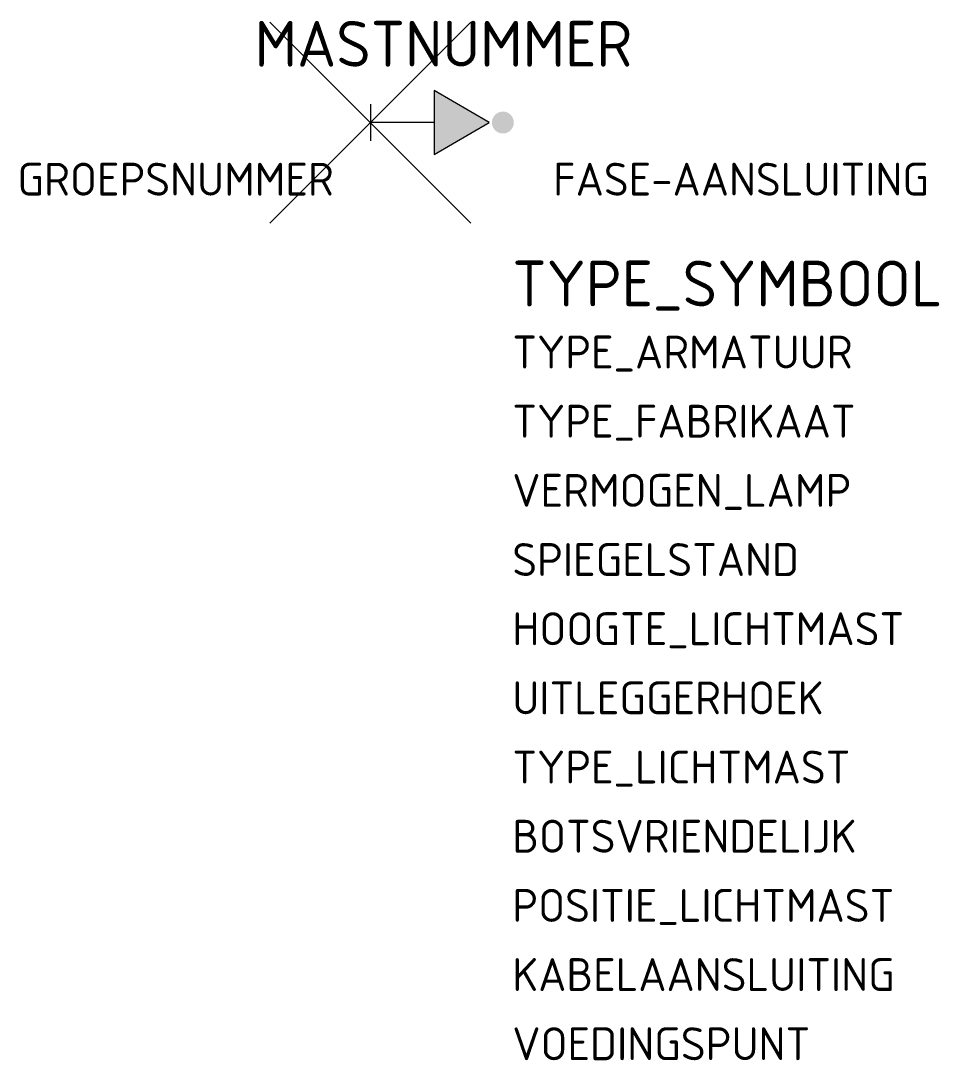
# Model space of a CAD drawing. Extents: x -19.1 to 31.1, y -51.3 to 5.6.
import ezdxf
from ezdxf.enums import TextEntityAlignment as Align

# ---------------------------------------------------------------- set-up
doc = ezdxf.new("R2010")
doc.units = 0
doc.styles.add('NLCS-ISO', font='NLCS-ISO.ttf')

msp = doc.modelspace()

# ---------------------------------------------------------------- hatches: boundary and pattern name
h = msp.add_hatch(color=256)
h.dxf.hatch_style = 1
h.paths.add_polyline_path([(3.493, 1.757), (3.493, -1.757), (6.493, 0)])
h = msp.add_hatch(color=256)
h.dxf.hatch_style = 1
h.paths.add_polyline_path([(6.65, 0, 1), (7.85, 0, 1)])

# ---------------------------------------------------------------- linework, layer by layer
for points in [[(5.5, 5.5), (-5.5, -5.5)], [(-5.5, 5.5), (5.5, -5.5)]]:
    msp.add_lwpolyline(points)
at = {"flags": 128}
for points in [[(3.493, 1.757), (3.493, -1.757)], [(3.493, -1.757), (6.493, 0), (3.493, 1.757)], [(0, 1), (0, -1)], [(3.493, 0), (0, 0)]]:
    msp.add_lwpolyline(points, dxfattribs=at)

# ---------------------------------------------------------------- texts
at = {"style": 'NLCS-ISO'}
msp.add_attdef('MASTNUMMER', text='', height=2.5, dxfattribs=at).set_placement((4, 4.31), align=Align.MIDDLE)
msp.add_attdef('GROEPSNUMMER', text='', height=1.8, dxfattribs=at).set_placement((-2, -4), align=Align.RIGHT)
msp.add_attdef('FASE-AANSLUITING', (10, -4), '', height=1.8, dxfattribs=at)
at = {"style": 'NLCS-ISO', "flags": 1}
for tag, p, s, height in [('TYPE_SYMBOOL', (7.765, -10.056), 'B', 2.5), ('TYPE_ARMATUUR', (7.765, -13.456), 'IPSO SON-T', 1.8), ('TYPE_FABRIKAAT', (7.765, -17.24), '', 1.8), ('VERMOGEN_LAMP', (7.765, -21.025), '2x400W', 1.8), ('SPIEGELSTAND', (7.765, -24.809), 'Vlakglas 35/115/5', 1.8), ('HOOGTE_LICHTMAST', (7.765, -28.594), '18m', 1.8), ('UITLEGGERHOEK', (7.765, -32.378), '5°', 1.8), ('TYPE_LICHTMAST', (7.765, -36.163), 'Enkele PAALTOPMAST', 1.8), ('BOTSVRIENDELIJK', (7.765, -39.947), 'Ja', 1.8), ('POSITIE_LICHTMAST', (7.765, -43.732), 'Rechts', 1.8), ('KABELAANSLUITING', (7.765, -47.516), 'EO-YMeKaszh 4x2,5mm² (d.m.v. aftakmof)', 1.8), ('VOEDINGSPUNT', (7.765, -51.301), '', 1.8)]:
    msp.add_attdef(tag, p, s, height=height, dxfattribs=at)

doc.saveas('drawing.dxf')
